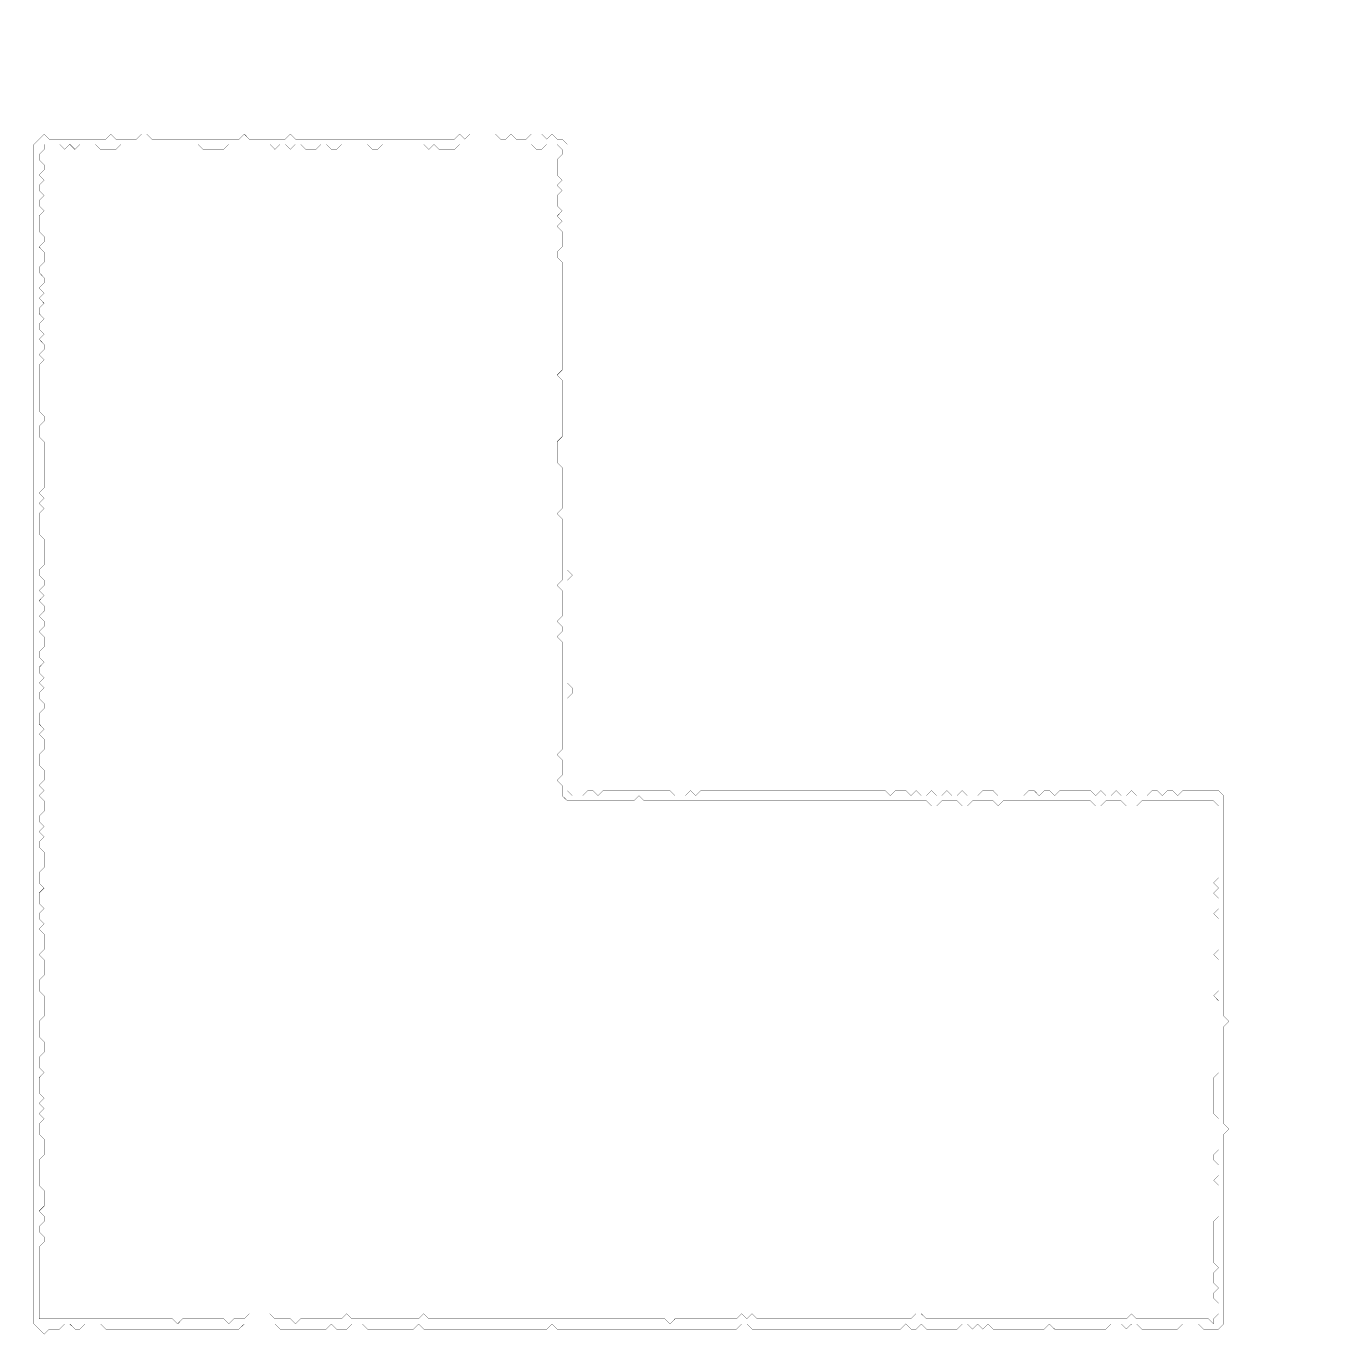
# Model space of a CAD drawing. Header units: metres. Extents: x 0 to 5284, y -5284 to 0.
# Drawn here: x 2642 to 5284, y -2642 to 0 of the extents above; entities that cross this region are included whole.
import ezdxf

# ---------------------------------------------------------------- set-up
doc = ezdxf.new("R2010")
doc.units = ezdxf.units.M
doc.layers.add('conductor', color=1, linetype='Continuous')
doc.layers.add('substrate', color=5, linetype='Continuous')

msp = doc.modelspace()

# ---------------------------------------------------------------- linework, layer by layer
at = {"layer": 'conductor', "const_width": 0.5}
msp.add_lwpolyline([(2678, -237.8), (2678, -248.2), (2667.7, -258.5), (2667.7, -268.8), (2678, -279.2), (2678, -289.5), (2667.7, -299.9), (2678, -310.2), (2667.7, -320.5), (2667.7, -330.9), (2678, -341.2), (2667.7, -351.6), (2667.7, -361.9), (2678, -372.2), (2667.7, -382.6), (2667.7, -392.9), (2667.7, -403.3), (2667.7, -413.6), (2678, -423.9), (2678, -434.3), (2667.7, -444.6), (2678, -455), (2678, -465.3), (2678, -475.6), (2667.7, -486), (2667.7, -496.3), (2678, -506.7), (2678, -517), (2667.7, -527.3), (2678, -537.7), (2667.7, -548), (2678, -558.4), (2667.7, -568.7), (2667.7, -579), (2678, -589.4), (2667.7, -599.7), (2667.7, -610.1), (2678, -620.4), (2667.7, -630.7), (2678, -641.1), (2678, -651.4), (2667.7, -661.8), (2678, -672.1), (2667.7, -682.4), (2667.7, -692.8), (2667.7, -703.1), (2667.7, -713.4), (2667.7, -723.8), (2667.7, -734.1), (2667.7, -744.5), (2667.7, -754.8), (2667.7, -765.1), (2667.7, -775.5), (2678, -785.8), (2678, -796.2), (2667.7, -806.5), (2667.7, -816.8), (2667.7, -827.2), (2678, -837.5), (2678, -847.9), (2678, -858.2), (2678, -868.5), (2678, -878.9), (2678, -889.2), (2678, -899.6), (2678, -909.9), (2678, -920.2), (2678, -930.6), (2667.7, -940.9), (2678, -951.3), (2667.7, -961.6), (2678, -971.9), (2667.7, -982.3), (2667.7, -992.6), (2667.7, -1003), (2667.7, -1013.3), (2667.7, -1023.6), (2678, -1034), (2678, -1044.3), (2678, -1054.7), (2678, -1065), (2678, -1075.3), (2678, -1085.7), (2667.7, -1096), (2667.7, -1106.4), (2678, -1116.7), (2678, -1127), (2667.7, -1137.4), (2678, -1147.7), (2667.7, -1158.1), (2678, -1168.4), (2678, -1178.7), (2667.7, -1189.1), (2678, -1199.4), (2678, -1209.8), (2667.7, -1220.1), (2678, -1230.4), (2678, -1240.8), (2678, -1251.1), (2667.7, -1261.5), (2667.7, -1271.8), (2678, -1282.1), (2667.7, -1292.5), (2667.7, -1302.8), (2678, -1313.2), (2667.7, -1323.5), (2678, -1333.8), (2667.7, -1344.2), (2667.7, -1354.5), (2678, -1364.9), (2678, -1375.2), (2667.7, -1385.5), (2667.7, -1395.9), (2667.7, -1406.2), (2678, -1416.6), (2667.7, -1426.9), (2678, -1437.2), (2678, -1447.6), (2678, -1457.9), (2667.7, -1468.3), (2667.7, -1478.6), (2667.7, -1488.9), (2678, -1499.3), (2678, -1509.6), (2678, -1520), (2667.7, -1530.3), (2678, -1540.6), (2667.7, -1551), (2678, -1561.3), (2678, -1571.7), (2678, -1582), (2667.7, -1592.3), (2667.7, -1602.7), (2678, -1613), (2667.7, -1623.4), (2678, -1633.7), (2667.7, -1644), (2667.7, -1654.4), (2678, -1664.7), (2678, -1675.1), (2678, -1685.4), (2678, -1695.7), (2667.7, -1706.1), (2667.7, -1716.4), (2667.7, -1726.8), (2678, -1737.1), (2667.7, -1747.4), (2667.7, -1757.8), (2667.7, -1768.1), (2678, -1778.5), (2667.7, -1788.8), (2667.7, -1799.1), (2678, -1809.5), (2667.7, -1819.8), (2678, -1830.2), (2678, -1840.5), (2678, -1850.8), (2678, -1861.2), (2667.7, -1871.5), (2678, -1881.9), (2678, -1892.2), (2678, -1902.5), (2678, -1912.9), (2667.7, -1923.2), (2667.7, -1933.6), (2667.7, -1943.9), (2678, -1954.2), (2678, -1964.6), (2678, -1974.9), (2678, -1985.2), (2678, -1995.6), (2667.7, -2005.9), (2667.7, -2016.3), (2667.7, -2026.6), (2667.7, -2036.9), (2678, -2047.3), (2678, -2057.6), (2678, -2068), (2667.7, -2078.3), (2667.7, -2088.6), (2667.7, -2099), (2678, -2109.3), (2667.7, -2119.7), (2667.7, -2130), (2667.7, -2140.3), (2667.7, -2150.7), (2678, -2161), (2667.7, -2171.4), (2678, -2181.7), (2667.7, -2192), (2678, -2202.4), (2667.7, -2212.7), (2667.7, -2223.1), (2667.7, -2233.4), (2678, -2243.7), (2678, -2254.1), (2678, -2264.4), (2678, -2274.8), (2667.7, -2285.1), (2667.7, -2295.4), (2667.7, -2305.8), (2667.7, -2316.1), (2667.7, -2326.5), (2667.7, -2336.8), (2678, -2347.1), (2678, -2357.5), (2678, -2367.8), (2678, -2378.2), (2667.7, -2388.5), (2678, -2398.8), (2678, -2409.2), (2667.7, -2419.5), (2667.7, -2429.9), (2678, -2440.2), (2678, -2450.5), (2667.7, -2460.9), (2667.7, -2471.2), (2667.7, -2481.6), (2667.7, -2491.9), (2667.7, -2502.2), (2667.7, -2512.6), (2667.7, -2522.9), (2667.7, -2533.3), (2667.7, -2543.6), (2667.7, -2553.9), (2667.7, -2564.3), (2667.7, -2574.6), (2667.7, -2585), (2667.7, -2595.3), (2667.7, -2605.6), (2678, -2605.6), (2688.4, -2605.6), (2698.7, -2605.6), (2709, -2605.6), (2719.4, -2605.6), (2729.7, -2605.6), (2740.1, -2605.6), (2750.4, -2605.6), (2760.7, -2605.6), (2771.1, -2605.6), (2781.4, -2605.6), (2791.8, -2605.6), (2802.1, -2605.6), (2812.4, -2605.6), (2822.8, -2605.6), (2833.1, -2605.6), (2843.5, -2605.6), (2853.8, -2605.6), (2864.1, -2605.6), (2874.5, -2605.6), (2884.8, -2605.6), (2895.2, -2605.6), (2905.5, -2605.6), (2915.8, -2605.6), (2926.2, -2605.6), (2936.5, -2605.6), (2946.9, -2616), (2957.2, -2605.6), (2967.5, -2605.6), (2977.9, -2605.6), (2988.2, -2605.6), (2998.6, -2605.6), (3008.9, -2605.6), (3019.2, -2605.6), (3029.6, -2605.6), (3039.9, -2605.6), (3050.3, -2616), (3060.6, -2605.6), (3070.9, -2605.6), (3081.3, -2605.6), (3091.6, -2595.3), (3102, -2595.3), (3112.3, -2595.3), (3122.6, -2595.3), (3133, -2595.3), (3143.3, -2605.6), (3153.7, -2605.6), (3164, -2605.6), (3174.3, -2605.6), (3184.7, -2616), (3195, -2605.6), (3205.4, -2605.6), (3215.7, -2605.6), (3226, -2605.6), (3236.4, -2605.6), (3246.7, -2605.6), (3257.1, -2605.6), (3267.4, -2605.6), (3277.7, -2605.6), (3288.1, -2595.3), (3298.4, -2605.6), (3308.8, -2605.6), (3319.1, -2605.6), (3329.4, -2605.6), (3339.8, -2605.6), (3350.1, -2605.6), (3360.4, -2605.6), (3370.8, -2605.6), (3381.1, -2605.6), (3391.5, -2605.6), (3401.8, -2605.6), (3412.1, -2605.6), (3422.5, -2605.6), (3432.8, -2605.6), (3443.2, -2595.3), (3453.5, -2605.6), (3463.8, -2605.6), (3474.2, -2605.6), (3484.5, -2605.6), (3494.9, -2605.6), (3505.2, -2605.6), (3515.5, -2605.6), (3525.9, -2605.6), (3536.2, -2605.6), (3546.6, -2605.6), (3556.9, -2605.6), (3567.2, -2605.6), (3577.6, -2605.6), (3587.9, -2605.6), (3598.3, -2605.6), (3608.6, -2605.6), (3618.9, -2605.6), (3629.3, -2605.6), (3639.6, -2605.6), (3650, -2605.6), (3660.3, -2605.6), (3670.6, -2605.6), (3681, -2605.6), (3691.3, -2605.6), (3701.7, -2605.6), (3712, -2605.6), (3722.3, -2605.6), (3732.7, -2605.6), (3743, -2605.6), (3753.4, -2605.6), (3763.7, -2605.6), (3774, -2605.6), (3784.4, -2605.6), (3794.7, -2605.6), (3805.1, -2605.6), (3815.4, -2605.6), (3825.7, -2605.6), (3836.1, -2605.6), (3846.4, -2605.6), (3856.8, -2605.6), (3867.1, -2605.6), (3877.4, -2605.6), (3887.8, -2605.6), (3898.1, -2605.6), (3908.5, -2605.6), (3918.8, -2605.6), (3929.1, -2605.6), (3939.5, -2616), (3949.8, -2605.6), (3960.2, -2605.6), (3970.5, -2605.6), (3980.8, -2605.6), (3991.2, -2605.6), (4001.5, -2605.6), (4011.9, -2605.6), (4022.2, -2605.6), (4032.5, -2605.6), (4042.9, -2605.6), (4053.2, -2605.6), (4063.6, -2605.6), (4073.9, -2605.6), (4084.2, -2595.3), (4094.6, -2605.6), (4104.9, -2595.3), (4115.3, -2605.6), (4125.6, -2605.6), (4135.9, -2605.6), (4146.3, -2605.6), (4156.6, -2605.6), (4167, -2605.6), (4177.3, -2605.6), (4187.6, -2605.6), (4198, -2605.6), (4208.3, -2605.6), (4218.7, -2605.6), (4229, -2605.6), (4239.3, -2605.6), (4249.7, -2605.6), (4260, -2605.6), (4270.4, -2605.6), (4280.7, -2605.6), (4291, -2605.6), (4301.4, -2605.6), (4311.7, -2605.6), (4322.1, -2605.6), (4332.4, -2605.6), (4342.7, -2605.6), (4353.1, -2605.6), (4363.4, -2605.6), (4373.8, -2605.6), (4384.1, -2605.6), (4394.4, -2605.6), (4404.8, -2605.6), (4415.1, -2605.6), (4425.5, -2605.6), (4435.8, -2595.3), (4446.1, -2595.3), (4456.5, -2605.6), (4466.8, -2605.6), (4477.2, -2605.6), (4487.5, -2605.6), (4497.8, -2605.6), (4508.2, -2605.6), (4518.5, -2605.6), (4528.9, -2605.6), (4539.2, -2605.6), (4549.5, -2605.6), (4559.9, -2605.6), (4570.2, -2605.6), (4580.6, -2605.6), (4590.9, -2605.6), (4601.2, -2605.6), (4611.6, -2605.6), (4621.9, -2605.6), (4632.2, -2605.6), (4642.6, -2605.6), (4652.9, -2605.6), (4663.3, -2605.6), (4673.6, -2605.6), (4683.9, -2605.6), (4694.3, -2605.6), (4704.6, -2605.6), (4715, -2605.6), (4725.3, -2605.6), (4735.6, -2605.6), (4746, -2605.6), (4756.3, -2605.6), (4766.7, -2605.6), (4777, -2605.6), (4787.3, -2605.6), (4797.7, -2605.6), (4808, -2605.6), (4818.4, -2605.6), (4828.7, -2605.6), (4839, -2605.6), (4849.4, -2605.6), (4859.7, -2605.6), (4870.1, -2595.3), (4880.4, -2605.6), (4890.7, -2605.6), (4901.1, -2605.6), (4911.4, -2605.6), (4921.8, -2605.6), (4932.1, -2605.6), (4942.4, -2605.6), (4952.8, -2605.6), (4963.1, -2605.6), (4973.5, -2605.6), (4983.8, -2605.6), (4994.1, -2605.6), (5004.5, -2605.6), (5014.8, -2605.6), (5025.2, -2605.6), (5035.5, -2616), (5035.5, -2605.6), (5045.8, -2595.3), (5045.8, -2585), (5045.8, -2574.6), (5035.5, -2564.3), (5035.5, -2553.9), (5045.8, -2543.6), (5035.5, -2533.3), (5035.5, -2522.9), (5035.5, -2512.6), (5045.8, -2502.2), (5035.5, -2491.9), (5035.5, -2481.6), (5035.5, -2471.2), (5035.5, -2460.9), (5035.5, -2450.5), (5035.5, -2440.2), (5035.5, -2429.9), (5035.5, -2419.5), (5035.5, -2409.2), (5045.8, -2398.8), (5045.8, -2388.5), (5045.8, -2378.2), (5045.8, -2367.8), (5045.8, -2357.5), (5045.8, -2347.1), (5045.8, -2336.8), (5035.5, -2326.5), (5045.8, -2316.1), (5045.8, -2305.8), (5045.8, -2295.4), (5035.5, -2285.1), (5035.5, -2274.8), (5045.8, -2264.4), (5045.8, -2254.1), (5045.8, -2243.7), (5045.8, -2233.4), (5045.8, -2223.1), (5045.8, -2212.7), (5045.8, -2202.4), (5035.5, -2192), (5035.5, -2181.7), (5035.5, -2171.4), (5035.5, -2161), (5035.5, -2150.7), (5035.5, -2140.3), (5035.5, -2130), (5035.5, -2119.7), (5045.8, -2109.3), (5045.8, -2099), (5045.8, -2088.6), (5045.8, -2078.3), (5045.8, -2068), (5045.8, -2057.6), (5045.8, -2047.3), (5045.8, -2036.9), (5045.8, -2026.6), (5045.8, -2016.3), (5045.8, -2005.9), (5045.8, -1995.6), (5045.8, -1985.2), (5045.8, -1974.9), (5045.8, -1964.6), (5035.5, -1954.2), (5045.8, -1943.9), (5045.8, -1933.6), (5045.8, -1923.2), (5045.8, -1912.9), (5045.8, -1902.5), (5045.8, -1892.2), (5045.8, -1881.9), (5035.5, -1871.5), (5045.8, -1861.2), (5045.8, -1850.8), (5045.8, -1840.5), (5045.8, -1830.2), (5045.8, -1819.8), (5045.8, -1809.5), (5045.8, -1799.1), (5035.5, -1788.8), (5045.8, -1778.5), (5045.8, -1768.1), (5045.8, -1757.8), (5035.5, -1747.4), (5045.8, -1737.1), (5035.5, -1726.8), (5045.8, -1716.4), (5045.8, -1706.1), (5045.8, -1695.7), (5045.8, -1685.4), (5045.8, -1675.1), (5045.8, -1664.7), (5045.8, -1654.4), (5045.8, -1644), (5045.8, -1633.7), (5045.8, -1623.4), (5045.8, -1613), (5045.8, -1602.7), (5045.8, -1592.3), (5045.8, -1582), (5045.8, -1571.7), (5035.5, -1561.3), (5025.2, -1561.3), (5014.8, -1561.3), (5004.5, -1561.3), (4994.1, -1561.3), (4983.8, -1561.3), (4973.5, -1561.3), (4963.1, -1561.3), (4952.8, -1561.3), (4942.4, -1561.3), (4932.1, -1561.3), (4921.8, -1561.3), (4911.4, -1561.3), (4901.1, -1561.3), (4890.7, -1561.3), (4880.4, -1571.7), (4870.1, -1571.7), (4859.7, -1571.7), (4849.4, -1561.3), (4839, -1561.3), (4828.7, -1561.3), (4818.4, -1561.3), (4808, -1571.7), (4797.7, -1571.7), (4787.3, -1561.3), (4777, -1561.3), (4766.7, -1561.3), (4756.3, -1561.3), (4746, -1561.3), (4735.6, -1561.3), (4725.3, -1561.3), (4715, -1561.3), (4704.6, -1561.3), (4694.3, -1561.3), (4683.9, -1561.3), (4673.6, -1561.3), (4663.3, -1561.3), (4652.9, -1561.3), (4642.6, -1561.3), (4632.2, -1561.3), (4621.9, -1561.3), (4611.6, -1561.3), (4601.2, -1571.7), (4590.9, -1561.3), (4580.6, -1561.3), (4570.2, -1561.3), (4559.9, -1561.3), (4549.5, -1561.3), (4539.2, -1571.7), (4528.9, -1571.7), (4518.5, -1561.3), (4508.2, -1561.3), (4497.8, -1561.3), (4487.5, -1561.3), (4477.2, -1571.7), (4466.8, -1571.7), (4456.5, -1561.3), (4446.1, -1561.3), (4435.8, -1561.3), (4425.5, -1561.3), (4415.1, -1561.3), (4404.8, -1561.3), (4394.4, -1561.3), (4384.1, -1561.3), (4373.8, -1561.3), (4363.4, -1561.3), (4353.1, -1561.3), (4342.7, -1561.3), (4332.4, -1561.3), (4322.1, -1561.3), (4311.7, -1561.3), (4301.4, -1561.3), (4291, -1561.3), (4280.7, -1561.3), (4270.4, -1561.3), (4260, -1561.3), (4249.7, -1561.3), (4239.3, -1561.3), (4229, -1561.3), (4218.7, -1561.3), (4208.3, -1561.3), (4198, -1561.3), (4187.6, -1561.3), (4177.3, -1561.3), (4167, -1561.3), (4156.6, -1561.3), (4146.3, -1561.3), (4135.9, -1561.3), (4125.6, -1561.3), (4115.3, -1561.3), (4104.9, -1561.3), (4094.6, -1561.3), (4084.2, -1561.3), (4073.9, -1561.3), (4063.6, -1561.3), (4053.2, -1561.3), (4042.9, -1561.3), (4032.5, -1561.3), (4022.2, -1561.3), (4011.9, -1561.3), (4001.5, -1561.3), (3991.2, -1561.3), (3980.8, -1561.3), (3970.5, -1561.3), (3960.2, -1561.3), (3949.8, -1561.3), (3939.5, -1561.3), (3929.1, -1561.3), (3918.8, -1561.3), (3908.5, -1561.3), (3898.1, -1561.3), (3887.8, -1561.3), (3877.4, -1551), (3867.1, -1561.3), (3856.8, -1561.3), (3846.4, -1561.3), (3836.1, -1561.3), (3825.7, -1561.3), (3815.4, -1561.3), (3805.1, -1561.3), (3794.7, -1561.3), (3784.4, -1561.3), (3774, -1561.3), (3763.7, -1561.3), (3753.4, -1561.3), (3743, -1561.3), (3732.7, -1561.3), (3722.3, -1551), (3722.3, -1540.6), (3722.3, -1530.3), (3712, -1520), (3722.3, -1509.6), (3722.3, -1499.3), (3722.3, -1488.9), (3722.3, -1478.6), (3712, -1468.3), (3722.3, -1457.9), (3722.3, -1447.6), (3722.3, -1437.2), (3722.3, -1426.9), (3722.3, -1416.6), (3722.3, -1406.2), (3722.3, -1395.9), (3722.3, -1385.5), (3722.3, -1375.2), (3722.3, -1364.9), (3722.3, -1354.5), (3722.3, -1344.2), (3722.3, -1333.8), (3722.3, -1323.5), (3722.3, -1313.2), (3722.3, -1302.8), (3722.3, -1292.5), (3722.3, -1282.1), (3722.3, -1271.8), (3722.3, -1261.5), (3722.3, -1251.1), (3722.3, -1240.8), (3712, -1230.4), (3722.3, -1220.1), (3722.3, -1209.8), (3712, -1199.4), (3722.3, -1189.1), (3722.3, -1178.7), (3722.3, -1168.4), (3722.3, -1158.1), (3722.3, -1147.7), (3722.3, -1137.4), (3712, -1127), (3722.3, -1116.7), (3722.3, -1106.4), (3722.3, -1096), (3722.3, -1085.7), (3722.3, -1075.3), (3722.3, -1065), (3722.3, -1054.7), (3722.3, -1044.3), (3722.3, -1034), (3722.3, -1023.6), (3722.3, -1013.3), (3722.3, -1003), (3722.3, -992.6), (3712, -982.3), (3722.3, -971.9), (3722.3, -961.6), (3722.3, -951.3), (3722.3, -940.9), (3722.3, -930.6), (3722.3, -920.2), (3722.3, -909.9), (3722.3, -899.6), (3722.3, -889.2), (3712, -878.9), (3712, -868.5), (3712, -858.2), (3712, -847.9), (3712, -837.5), (3722.3, -827.2), (3722.3, -816.8), (3722.3, -806.5), (3722.3, -796.2), (3722.3, -785.8), (3722.3, -775.5), (3722.3, -765.1), (3722.3, -754.8), (3722.3, -744.5), (3722.3, -734.1), (3722.3, -723.8), (3722.3, -713.4), (3712, -703.1), (3722.3, -692.8), (3722.3, -682.4), (3722.3, -672.1), (3722.3, -661.8), (3722.3, -651.4), (3722.3, -641.1), (3722.3, -630.7), (3722.3, -620.4), (3722.3, -610.1), (3722.3, -599.7), (3722.3, -589.4), (3722.3, -579), (3722.3, -568.7), (3722.3, -558.4), (3722.3, -548), (3722.3, -537.7), (3722.3, -527.3), (3722.3, -517), (3722.3, -506.7), (3722.3, -496.3), (3722.3, -486), (3722.3, -475.6), (3712, -465.3), (3712, -455), (3722.3, -444.6), (3722.3, -434.3), (3722.3, -423.9), (3722.3, -413.6), (3712, -403.3), (3722.3, -392.9), (3712, -382.6), (3722.3, -372.2), (3712, -361.9), (3712, -351.6), (3712, -341.2), (3722.3, -330.9), (3712, -320.5), (3722.3, -310.2), (3712, -299.9), (3712, -289.5), (3712, -279.2), (3712, -268.8), (3722.3, -258.5), (3722.3, -248.2), (3712, -237.8), (3701.7, -237.8), (3691.3, -237.8), (3681, -248.2), (3670.6, -248.2), (3660.3, -237.8), (3650, -237.8), (3639.6, -237.8), (3629.3, -237.8), (3618.9, -237.8), (3608.6, -237.8), (3598.3, -237.8), (3587.9, -237.8), (3577.6, -237.8), (3567.2, -237.8), (3556.9, -237.8), (3546.6, -237.8), (3536.2, -237.8), (3525.9, -237.8), (3515.5, -237.8), (3505.2, -248.2), (3494.9, -248.2), (3484.5, -248.2), (3474.2, -248.2), (3463.8, -237.8), (3453.5, -248.2), (3443.2, -237.8), (3432.8, -237.8), (3422.5, -237.8), (3412.1, -237.8), (3401.8, -237.8), (3391.5, -237.8), (3381.1, -237.8), (3370.8, -237.8), (3360.4, -237.8), (3350.1, -248.2), (3339.8, -248.2), (3329.4, -237.8), (3319.1, -237.8), (3308.8, -237.8), (3298.4, -237.8), (3288.1, -237.8), (3277.7, -237.8), (3267.4, -248.2), (3257.1, -248.2), (3246.7, -237.8), (3236.4, -237.8), (3226, -248.2), (3215.7, -248.2), (3205.4, -248.2), (3195, -237.8), (3184.7, -237.8), (3174.3, -248.2), (3164, -237.8), (3153.7, -237.8), (3143.3, -248.2), (3133, -237.8), (3122.6, -237.8), (3112.3, -237.8), (3102, -237.8), (3091.6, -237.8), (3081.3, -237.8), (3070.9, -237.8), (3060.6, -237.8), (3050.3, -237.8), (3039.9, -248.2), (3029.6, -248.2), (3019.2, -248.2), (3008.9, -248.2), (2998.6, -248.2), (2988.2, -237.8), (2977.9, -237.8), (2967.5, -237.8), (2957.2, -237.8), (2946.9, -237.8), (2936.5, -237.8), (2926.2, -237.8), (2915.8, -237.8), (2905.5, -237.8), (2895.2, -237.8), (2884.8, -237.8), (2874.5, -237.8), (2864.1, -237.8), (2853.8, -237.8), (2843.5, -237.8), (2833.1, -237.8), (2822.8, -248.2), (2812.4, -248.2), (2802.1, -248.2), (2791.8, -248.2), (2781.4, -237.8), (2771.1, -237.8), (2760.7, -237.8), (2750.4, -237.8), (2740.1, -248.2), (2729.7, -237.8), (2719.4, -248.2), (2709, -237.8), (2698.7, -237.8), (2688.4, -237.8)], close=True, dxfattribs=at)
at = {"layer": 'substrate', "const_width": 0.5}
msp.add_lwpolyline([(5283.7, -2647), (5283.7, -2636.7), (5283.7, -2626.3), (5283.7, -2616), (5283.7, -2605.6), (5283.7, -2595.3), (5283.7, -2585), (5283.7, -2574.6), (5283.7, -2564.3), (5283.7, -2553.9), (5283.7, -2543.6), (5283.7, -2533.3), (5283.7, -2522.9), (5283.7, -2512.6), (5283.7, -2502.2), (5283.7, -2491.9), (5283.7, -2481.6), (5283.7, -2471.2), (5283.7, -2460.9), (5283.7, -2450.5), (5283.7, -2440.2), (5283.7, -2429.9), (5283.7, -2419.5), (5283.7, -2409.2), (5283.7, -2398.8), (5283.7, -2388.5), (5283.7, -2378.2), (5283.7, -2367.8), (5283.7, -2357.5), (5283.7, -2347.1), (5283.7, -2336.8), (5283.7, -2326.5), (5283.7, -2316.1), (5283.7, -2305.8), (5283.7, -2295.4), (5283.7, -2285.1), (5283.7, -2274.8), (5283.7, -2264.4), (5283.7, -2254.1), (5283.7, -2243.7), (5283.7, -2233.4), (5283.7, -2223.1), (5283.7, -2212.7), (5283.7, -2202.4), (5283.7, -2192), (5283.7, -2181.7), (5283.7, -2171.4), (5283.7, -2161), (5283.7, -2150.7), (5283.7, -2140.3), (5283.7, -2130), (5283.7, -2119.7), (5283.7, -2109.3), (5283.7, -2099), (5283.7, -2088.6), (5283.7, -2078.3), (5283.7, -2068), (5283.7, -2057.6), (5283.7, -2047.3), (5283.7, -2036.9), (5283.7, -2026.6), (5283.7, -2016.3), (5283.7, -2005.9), (5283.7, -1995.6), (5283.7, -1985.2), (5283.7, -1974.9), (5283.7, -1964.6), (5283.7, -1954.2), (5283.7, -1943.9), (5283.7, -1933.6), (5283.7, -1923.2), (5283.7, -1912.9), (5283.7, -1902.5), (5283.7, -1892.2), (5283.7, -1881.9), (5283.7, -1871.5), (5283.7, -1861.2), (5283.7, -1850.8), (5283.7, -1840.5), (5283.7, -1830.2), (5283.7, -1819.8), (5283.7, -1809.5), (5283.7, -1799.1), (5283.7, -1788.8), (5283.7, -1778.5), (5283.7, -1768.1), (5283.7, -1757.8), (5283.7, -1747.4), (5283.7, -1737.1), (5283.7, -1726.8), (5283.7, -1716.4), (5283.7, -1706.1), (5283.7, -1695.7), (5283.7, -1685.4), (5283.7, -1675.1), (5283.7, -1664.7), (5283.7, -1654.4), (5283.7, -1644), (5283.7, -1633.7), (5283.7, -1623.4), (5283.7, -1613), (5283.7, -1602.7), (5283.7, -1592.3), (5283.7, -1582), (5283.7, -1571.7), (5283.7, -1561.3), (5283.7, -1551), (5283.7, -1540.6), (5283.7, -1530.3), (5283.7, -1520), (5283.7, -1509.6), (5283.7, -1499.3), (5283.7, -1488.9), (5283.7, -1478.6), (5283.7, -1468.3), (5283.7, -1457.9), (5283.7, -1447.6), (5283.7, -1437.2), (5283.7, -1426.9), (5283.7, -1416.6), (5283.7, -1406.2), (5283.7, -1395.9), (5283.7, -1385.5), (5283.7, -1375.2), (5283.7, -1364.9), (5283.7, -1354.5), (5283.7, -1344.2), (5283.7, -1333.8), (5283.7, -1323.5), (5283.7, -1313.2), (5283.7, -1302.8), (5283.7, -1292.5), (5283.7, -1282.1), (5283.7, -1271.8), (5283.7, -1261.5), (5283.7, -1251.1), (5283.7, -1240.8), (5283.7, -1230.4), (5283.7, -1220.1), (5283.7, -1209.8), (5283.7, -1199.4), (5283.7, -1189.1), (5283.7, -1178.7), (5283.7, -1168.4), (5283.7, -1158.1), (5283.7, -1147.7), (5283.7, -1137.4), (5283.7, -1127), (5283.7, -1116.7), (5283.7, -1106.4), (5283.7, -1096), (5283.7, -1085.7), (5283.7, -1075.3), (5283.7, -1065), (5283.7, -1054.7), (5283.7, -1044.3), (5283.7, -1034), (5283.7, -1023.6), (5283.7, -1013.3), (5283.7, -1003), (5283.7, -992.6), (5283.7, -982.3), (5283.7, -971.9), (5283.7, -961.6), (5283.7, -951.3), (5283.7, -940.9), (5283.7, -930.6), (5283.7, -920.2), (5283.7, -909.9), (5283.7, -899.6), (5283.7, -889.2), (5283.7, -878.9), (5283.7, -868.5), (5283.7, -858.2), (5283.7, -847.9), (5283.7, -837.5), (5283.7, -827.2), (5283.7, -816.8), (5283.7, -806.5), (5283.7, -796.2), (5283.7, -785.8), (5283.7, -775.5), (5283.7, -765.1), (5283.7, -754.8), (5283.7, -744.5), (5283.7, -734.1), (5283.7, -723.8), (5283.7, -713.4), (5283.7, -703.1), (5283.7, -692.8), (5283.7, -682.4), (5283.7, -672.1), (5283.7, -661.8), (5283.7, -651.4), (5283.7, -641.1), (5283.7, -630.7), (5283.7, -620.4), (5283.7, -610.1), (5283.7, -599.7), (5283.7, -589.4), (5283.7, -579), (5283.7, -568.7), (5283.7, -558.4), (5283.7, -548), (5283.7, -537.7), (5283.7, -527.3), (5283.7, -517), (5283.7, -506.7), (5283.7, -496.3), (5283.7, -486), (5283.7, -475.6), (5283.7, -465.3), (5283.7, -455), (5283.7, -444.6), (5283.7, -434.3), (5283.7, -423.9), (5283.7, -413.6), (5283.7, -403.3), (5283.7, -392.9), (5283.7, -382.6), (5283.7, -372.2), (5283.7, -361.9), (5283.7, -351.6), (5283.7, -341.2), (5283.7, -330.9), (5283.7, -320.5), (5283.7, -310.2), (5283.7, -299.9), (5283.7, -289.5), (5283.7, -279.2), (5283.7, -268.8), (5283.7, -258.5), (5283.7, -248.2), (5283.7, -237.8), (5283.7, -227.5), (5283.7, -217.1), (5283.7, -206.8), (5283.7, -196.5), (5283.7, -186.1), (5283.7, -175.8), (5283.7, -165.4), (5283.7, -155.1), (5283.7, -144.8), (5283.7, -134.4), (5283.7, -124.1), (5283.7, -113.7), (5283.7, -103.4), (5283.7, -93.1), (5283.7, -82.7), (5283.7, -72.4), (5283.7, -62), (5283.7, -51.7), (5283.7, -41.4), (5283.7, -31), (5283.7, -20.7), (5283.7, -10.3), (5283.7, 0), (5273.3, 0), (5263, 0), (5252.6, 0), (5242.3, 0), (5232, 0), (5221.6, 0), (5211.3, 0), (5200.9, 0), (5190.6, 0), (5180.3, 0), (5169.9, 0), (5159.6, 0), (5149.2, 0), (5138.9, 0), (5128.6, 0), (5118.2, 0), (5107.9, 0), (5097.5, 0), (5087.2, 0), (5076.9, 0), (5066.5, 0), (5056.2, 0), (5045.8, 0), (5035.5, 0), (5025.2, 0), (5014.8, 0), (5004.5, 0), (4994.1, 0), (4983.8, 0), (4973.5, 0), (4963.1, 0), (4952.8, 0), (4942.4, 0), (4932.1, 0), (4921.8, 0), (4911.4, 0), (4901.1, 0), (4890.7, 0), (4880.4, 0), (4870.1, 0), (4859.7, 0), (4849.4, 0), (4839, 0), (4828.7, 0), (4818.4, 0), (4808, 0), (4797.7, 0), (4787.3, 0), (4777, 0), (4766.7, 0), (4756.3, 0), (4746, 0), (4735.6, 0), (4725.3, 0), (4715, 0), (4704.6, 0), (4694.3, 0), (4683.9, 0), (4673.6, 0), (4663.3, 0), (4652.9, 0), (4642.6, 0), (4632.2, 0), (4621.9, 0), (4611.6, 0), (4601.2, 0), (4590.9, 0), (4580.6, 0), (4570.2, 0), (4559.9, 0), (4549.5, 0), (4539.2, 0), (4528.9, 0), (4518.5, 0), (4508.2, 0), (4497.8, 0), (4487.5, 0), (4477.2, 0), (4466.8, 0), (4456.5, 0), (4446.1, 0), (4435.8, 0), (4425.5, 0), (4415.1, 0), (4404.8, 0), (4394.4, 0), (4384.1, 0), (4373.8, 0), (4363.4, 0), (4353.1, 0), (4342.7, 0), (4332.4, 0), (4322.1, 0), (4311.7, 0), (4301.4, 0), (4291, 0), (4280.7, 0), (4270.4, 0), (4260, 0), (4249.7, 0), (4239.3, 0), (4229, 0), (4218.7, 0), (4208.3, 0), (4198, 0), (4187.6, 0), (4177.3, 0), (4167, 0), (4156.6, 0), (4146.3, 0), (4135.9, 0), (4125.6, 0), (4115.3, 0), (4104.9, 0), (4094.6, 0), (4084.2, 0), (4073.9, 0), (4063.6, 0), (4053.2, 0), (4042.9, 0), (4032.5, 0), (4022.2, 0), (4011.9, 0), (4001.5, 0), (3991.2, 0), (3980.8, 0), (3970.5, 0), (3960.2, 0), (3949.8, 0), (3939.5, 0), (3929.1, 0), (3918.8, 0), (3908.5, 0), (3898.1, 0), (3887.8, 0), (3877.4, 0), (3867.1, 0), (3856.8, 0), (3846.4, 0), (3836.1, 0), (3825.7, 0), (3815.4, 0), (3805.1, 0), (3794.7, 0), (3784.4, 0), (3774, 0), (3763.7, 0), (3753.4, 0), (3743, 0), (3732.7, 0), (3722.3, 0), (3712, 0), (3701.7, 0), (3691.3, 0), (3681, 0), (3670.6, 0), (3660.3, 0), (3650, 0), (3639.6, 0), (3629.3, 0), (3618.9, 0), (3608.6, 0), (3598.3, 0), (3587.9, 0), (3577.6, 0), (3567.2, 0), (3556.9, 0), (3546.6, 0), (3536.2, 0), (3525.9, 0), (3515.5, 0), (3505.2, 0), (3494.9, 0), (3484.5, 0), (3474.2, 0), (3463.8, 0), (3453.5, 0), (3443.2, 0), (3432.8, 0), (3422.5, 0), (3412.1, 0), (3401.8, 0), (3391.5, 0), (3381.1, 0), (3370.8, 0), (3360.4, 0), (3350.1, 0), (3339.8, 0), (3329.4, 0), (3319.1, 0), (3308.8, 0), (3298.4, 0), (3288.1, 0), (3277.7, 0), (3267.4, 0), (3257.1, 0), (3246.7, 0), (3236.4, 0), (3226, 0), (3215.7, 0), (3205.4, 0), (3195, 0), (3184.7, 0), (3174.3, 0), (3164, 0), (3153.7, 0), (3143.3, 0), (3133, 0), (3122.6, 0), (3112.3, 0), (3102, 0), (3091.6, 0), (3081.3, 0), (3070.9, 0), (3060.6, 0), (3050.3, 0), (3039.9, 0), (3029.6, 0), (3019.2, 0), (3008.9, 0), (2998.6, 0), (2988.2, 0), (2977.9, 0), (2967.5, 0), (2957.2, 0), (2946.9, 0), (2936.5, 0), (2926.2, 0), (2915.8, 0), (2905.5, 0), (2895.2, 0), (2884.8, 0), (2874.5, 0), (2864.1, 0), (2853.8, 0), (2843.5, 0), (2833.1, 0), (2822.8, 0), (2812.4, 0), (2802.1, 0), (2791.8, 0), (2781.4, 0), (2771.1, 0), (2760.7, 0), (2750.4, 0), (2740.1, 0), (2729.7, 0), (2719.4, 0), (2709, 0), (2698.7, 0), (2688.4, 0), (2678, 0), (2667.7, 0), (2657.3, 0), (2647, 0), (2636.7, 0)], dxfattribs=at)
msp.add_lwpolyline([(2667.7, -227.5), (2678, -217.1), (2688.4, -227.5), (2698.7, -227.5), (2709, -227.5), (2719.4, -227.5), (2729.7, -227.5), (2740.1, -227.5), (2750.4, -227.5), (2760.7, -227.5), (2771.1, -227.5), (2781.4, -227.5), (2791.8, -227.5), (2802.1, -227.5), (2812.4, -217.1), (2822.8, -227.5), (2833.1, -227.5), (2843.5, -227.5), (2853.8, -227.5), (2864.1, -227.5), (2874.5, -217.1), (2884.8, -217.1), (2895.2, -227.5), (2905.5, -227.5), (2915.8, -227.5), (2926.2, -227.5), (2936.5, -227.5), (2946.9, -227.5), (2957.2, -227.5), (2967.5, -227.5), (2977.9, -227.5), (2988.2, -227.5), (2998.6, -227.5), (3008.9, -227.5), (3019.2, -227.5), (3029.6, -227.5), (3039.9, -227.5), (3050.3, -227.5), (3060.6, -227.5), (3070.9, -227.5), (3081.3, -217.1), (3091.6, -227.5), (3102, -227.5), (3112.3, -227.5), (3122.6, -227.5), (3133, -227.5), (3143.3, -227.5), (3153.7, -227.5), (3164, -227.5), (3174.3, -217.1), (3184.7, -227.5), (3195, -227.5), (3205.4, -227.5), (3215.7, -227.5), (3226, -227.5), (3236.4, -227.5), (3246.7, -227.5), (3257.1, -227.5), (3267.4, -227.5), (3277.7, -227.5), (3288.1, -227.5), (3298.4, -227.5), (3308.8, -227.5), (3319.1, -227.5), (3329.4, -227.5), (3339.8, -227.5), (3350.1, -227.5), (3360.4, -227.5), (3370.8, -227.5), (3381.1, -227.5), (3391.5, -227.5), (3401.8, -227.5), (3412.1, -227.5), (3422.5, -227.5), (3432.8, -227.5), (3443.2, -227.5), (3453.5, -227.5), (3463.8, -227.5), (3474.2, -227.5), (3484.5, -227.5), (3494.9, -227.5), (3505.2, -227.5), (3515.5, -217.1), (3525.9, -227.5), (3536.2, -217.1), (3546.6, -217.1), (3556.9, -217.1), (3567.2, -217.1), (3577.6, -217.1), (3587.9, -217.1), (3598.3, -227.5), (3608.6, -227.5), (3618.9, -217.1), (3629.3, -227.5), (3639.6, -227.5), (3650, -227.5), (3660.3, -217.1), (3670.6, -217.1), (3681, -217.1), (3691.3, -227.5), (3701.7, -217.1), (3712, -227.5), (3722.3, -227.5), (3732.7, -237.8), (3732.7, -248.2), (3732.7, -258.5), (3732.7, -268.8), (3732.7, -279.2), (3732.7, -289.5), (3732.7, -299.9), (3732.7, -310.2), (3732.7, -320.5), (3732.7, -330.9), (3732.7, -341.2), (3732.7, -351.6), (3732.7, -361.9), (3732.7, -372.2), (3732.7, -382.6), (3732.7, -392.9), (3732.7, -403.3), (3732.7, -413.6), (3732.7, -423.9), (3732.7, -434.3), (3732.7, -444.6), (3732.7, -455), (3732.7, -465.3), (3732.7, -475.6), (3732.7, -486), (3732.7, -496.3), (3732.7, -506.7), (3732.7, -517), (3732.7, -527.3), (3732.7, -537.7), (3732.7, -548), (3732.7, -558.4), (3732.7, -568.7), (3732.7, -579), (3732.7, -589.4), (3732.7, -599.7), (3732.7, -610.1), (3732.7, -620.4), (3732.7, -630.7), (3732.7, -641.1), (3732.7, -651.4), (3732.7, -661.8), (3732.7, -672.1), (3732.7, -682.4), (3732.7, -692.8), (3732.7, -703.1), (3732.7, -713.4), (3732.7, -723.8), (3732.7, -734.1), (3732.7, -744.5), (3732.7, -754.8), (3732.7, -765.1), (3732.7, -775.5), (3732.7, -785.8), (3732.7, -796.2), (3732.7, -806.5), (3732.7, -816.8), (3732.7, -827.2), (3732.7, -837.5), (3732.7, -847.9), (3732.7, -858.2), (3732.7, -868.5), (3732.7, -878.9), (3732.7, -889.2), (3732.7, -899.6), (3732.7, -909.9), (3732.7, -920.2), (3732.7, -930.6), (3732.7, -940.9), (3732.7, -951.3), (3732.7, -961.6), (3732.7, -971.9), (3732.7, -982.3), (3732.7, -992.6), (3732.7, -1003), (3732.7, -1013.3), (3732.7, -1023.6), (3732.7, -1034), (3732.7, -1044.3), (3732.7, -1054.7), (3732.7, -1065), (3732.7, -1075.3), (3732.7, -1085.7), (3732.7, -1096), (3743, -1106.4), (3732.7, -1116.7), (3732.7, -1127), (3732.7, -1137.4), (3732.7, -1147.7), (3732.7, -1158.1), (3732.7, -1168.4), (3732.7, -1178.7), (3732.7, -1189.1), (3732.7, -1199.4), (3732.7, -1209.8), (3732.7, -1220.1), (3732.7, -1230.4), (3732.7, -1240.8), (3732.7, -1251.1), (3732.7, -1261.5), (3732.7, -1271.8), (3732.7, -1282.1), (3732.7, -1292.5), (3732.7, -1302.8), (3732.7, -1313.2), (3732.7, -1323.5), (3743, -1333.8), (3743, -1344.2), (3732.7, -1354.5), (3732.7, -1364.9), (3732.7, -1375.2), (3732.7, -1385.5), (3732.7, -1395.9), (3732.7, -1406.2), (3732.7, -1416.6), (3732.7, -1426.9), (3732.7, -1437.2), (3732.7, -1447.6), (3732.7, -1457.9), (3732.7, -1468.3), (3732.7, -1478.6), (3732.7, -1488.9), (3732.7, -1499.3), (3732.7, -1509.6), (3732.7, -1520), (3732.7, -1530.3), (3732.7, -1540.6), (3743, -1551), (3753.4, -1551), (3763.7, -1551), (3774, -1540.6), (3784.4, -1540.6), (3794.7, -1551), (3805.1, -1540.6), (3815.4, -1540.6), (3825.7, -1540.6), (3836.1, -1540.6), (3846.4, -1540.6), (3856.8, -1540.6), (3867.1, -1540.6), (3877.4, -1540.6), (3887.8, -1540.6), (3898.1, -1540.6), (3908.5, -1540.6), (3918.8, -1540.6), (3929.1, -1540.6), (3939.5, -1540.6), (3949.8, -1551), (3960.2, -1551), (3970.5, -1551), (3980.8, -1540.6), (3991.2, -1551), (4001.5, -1540.6), (4011.9, -1540.6), (4022.2, -1540.6), (4032.5, -1540.6), (4042.9, -1540.6), (4053.2, -1540.6), (4063.6, -1540.6), (4073.9, -1540.6), (4084.2, -1540.6), (4094.6, -1540.6), (4104.9, -1540.6), (4115.3, -1540.6), (4125.6, -1540.6), (4135.9, -1540.6), (4146.3, -1540.6), (4156.6, -1540.6), (4167, -1540.6), (4177.3, -1540.6), (4187.6, -1540.6), (4198, -1540.6), (4208.3, -1540.6), (4218.7, -1540.6), (4229, -1540.6), (4239.3, -1540.6), (4249.7, -1540.6), (4260, -1540.6), (4270.4, -1540.6), (4280.7, -1540.6), (4291, -1540.6), (4301.4, -1540.6), (4311.7, -1540.6), (4322.1, -1540.6), (4332.4, -1540.6), (4342.7, -1540.6), (4353.1, -1540.6), (4363.4, -1540.6), (4373.8, -1540.6), (4384.1, -1551), (4394.4, -1540.6), (4404.8, -1540.6), (4415.1, -1540.6), (4425.5, -1551), (4435.8, -1540.6), (4446.1, -1551), (4456.5, -1551), (4466.8, -1540.6), (4477.2, -1551), (4487.5, -1551), (4497.8, -1540.6), (4508.2, -1551), (4518.5, -1551), (4528.9, -1540.6), (4539.2, -1551), (4549.5, -1551), (4559.9, -1551), (4570.2, -1540.6), (4580.6, -1540.6), (4590.9, -1540.6), (4601.2, -1551), (4611.6, -1551), (4621.9, -1551), (4632.2, -1551), (4642.6, -1551), (4652.9, -1551), (4663.3, -1540.6), (4673.6, -1540.6), (4683.9, -1551), (4694.3, -1540.6), (4704.6, -1540.6), (4715, -1551), (4725.3, -1540.6), (4735.6, -1540.6), (4746, -1540.6), (4756.3, -1540.6), (4766.7, -1540.6), (4777, -1540.6), (4787.3, -1540.6), (4797.7, -1551), (4808, -1540.6), (4818.4, -1551), (4828.7, -1551), (4839, -1540.6), (4849.4, -1551), (4859.7, -1551), (4870.1, -1540.6), (4880.4, -1551), (4890.7, -1551), (4901.1, -1551), (4911.4, -1540.6), (4921.8, -1540.6), (4932.1, -1551), (4942.4, -1540.6), (4952.8, -1540.6), (4963.1, -1551), (4973.5, -1540.6), (4983.8, -1540.6), (4994.1, -1540.6), (5004.5, -1540.6), (5014.8, -1540.6), (5025.2, -1540.6), (5035.5, -1540.6), (5045.8, -1540.6), (5056.2, -1551), (5056.2, -1561.3), (5056.2, -1571.7), (5056.2, -1582), (5056.2, -1592.3), (5056.2, -1602.7), (5056.2, -1613), (5056.2, -1623.4), (5056.2, -1633.7), (5056.2, -1644), (5056.2, -1654.4), (5056.2, -1664.7), (5056.2, -1675.1), (5056.2, -1685.4), (5056.2, -1695.7), (5056.2, -1706.1), (5056.2, -1716.4), (5056.2, -1726.8), (5056.2, -1737.1), (5056.2, -1747.4), (5056.2, -1757.8), (5056.2, -1768.1), (5056.2, -1778.5), (5056.2, -1788.8), (5056.2, -1799.1), (5056.2, -1809.5), (5056.2, -1819.8), (5056.2, -1830.2), (5056.2, -1840.5), (5056.2, -1850.8), (5056.2, -1861.2), (5056.2, -1871.5), (5056.2, -1881.9), (5056.2, -1892.2), (5056.2, -1902.5), (5056.2, -1912.9), (5056.2, -1923.2), (5056.2, -1933.6), (5056.2, -1943.9), (5056.2, -1954.2), (5056.2, -1964.6), (5056.2, -1974.9), (5056.2, -1985.2), (5056.2, -1995.6), (5066.5, -2005.9), (5056.2, -2016.3), (5056.2, -2026.6), (5056.2, -2036.9), (5056.2, -2047.3), (5056.2, -2057.6), (5056.2, -2068), (5056.2, -2078.3), (5056.2, -2088.6), (5056.2, -2099), (5056.2, -2109.3), (5056.2, -2119.7), (5056.2, -2130), (5056.2, -2140.3), (5056.2, -2150.7), (5056.2, -2161), (5056.2, -2171.4), (5056.2, -2181.7), (5056.2, -2192), (5056.2, -2202.4), (5056.2, -2212.7), (5066.5, -2223.1), (5056.2, -2233.4), (5056.2, -2243.7), (5056.2, -2254.1), (5056.2, -2264.4), (5056.2, -2274.8), (5056.2, -2285.1), (5056.2, -2295.4), (5056.2, -2305.8), (5056.2, -2316.1), (5056.2, -2326.5), (5056.2, -2336.8), (5056.2, -2347.1), (5056.2, -2357.5), (5056.2, -2367.8), (5056.2, -2378.2), (5056.2, -2388.5), (5056.2, -2398.8), (5056.2, -2409.2), (5056.2, -2419.5), (5056.2, -2429.9), (5056.2, -2440.2), (5056.2, -2450.5), (5056.2, -2460.9), (5056.2, -2471.2), (5056.2, -2481.6), (5056.2, -2491.9), (5056.2, -2502.2), (5056.2, -2512.6), (5056.2, -2522.9), (5056.2, -2533.3), (5056.2, -2543.6), (5056.2, -2553.9), (5056.2, -2564.3), (5056.2, -2574.6), (5056.2, -2585), (5056.2, -2595.3), (5056.2, -2605.6), (5056.2, -2616), (5045.8, -2626.3), (5035.5, -2626.3), (5025.2, -2626.3), (5014.8, -2626.3), (5004.5, -2616), (4994.1, -2616), (4983.8, -2616), (4973.5, -2616), (4963.1, -2626.3), (4952.8, -2626.3), (4942.4, -2626.3), (4932.1, -2626.3), (4921.8, -2626.3), (4911.4, -2626.3), (4901.1, -2626.3), (4890.7, -2626.3), (4880.4, -2616), (4870.1, -2616), (4859.7, -2626.3), (4849.4, -2616), (4839, -2616), (4828.7, -2616), (4818.4, -2626.3), (4808, -2626.3), (4797.7, -2626.3), (4787.3, -2626.3), (4777, -2626.3), (4766.7, -2626.3), (4756.3, -2626.3), (4746, -2626.3), (4735.6, -2626.3), (4725.3, -2626.3), (4715, -2626.3), (4704.6, -2616), (4694.3, -2626.3), (4683.9, -2626.3), (4673.6, -2626.3), (4663.3, -2626.3), (4652.9, -2626.3), (4642.6, -2626.3), (4632.2, -2626.3), (4621.9, -2626.3), (4611.6, -2626.3), (4601.2, -2626.3), (4590.9, -2626.3), (4580.6, -2616), (4570.2, -2626.3), (4559.9, -2616), (4549.5, -2626.3), (4539.2, -2616), (4528.9, -2616), (4518.5, -2626.3), (4508.2, -2626.3), (4497.8, -2626.3), (4487.5, -2626.3), (4477.2, -2626.3), (4466.8, -2626.3), (4456.5, -2626.3), (4446.1, -2616), (4435.8, -2626.3), (4425.5, -2626.3), (4415.1, -2616), (4404.8, -2626.3), (4394.4, -2626.3), (4384.1, -2626.3), (4373.8, -2626.3), (4363.4, -2626.3), (4353.1, -2626.3), (4342.7, -2626.3), (4332.4, -2626.3), (4322.1, -2626.3), (4311.7, -2626.3), (4301.4, -2626.3), (4291, -2626.3), (4280.7, -2626.3), (4270.4, -2626.3), (4260, -2626.3), (4249.7, -2626.3), (4239.3, -2626.3), (4229, -2626.3), (4218.7, -2626.3), (4208.3, -2626.3), (4198, -2626.3), (4187.6, -2626.3), (4177.3, -2626.3), (4167, -2626.3), (4156.6, -2626.3), (4146.3, -2626.3), (4135.9, -2626.3), (4125.6, -2626.3), (4115.3, -2626.3), (4104.9, -2626.3), (4094.6, -2616), (4084.2, -2616), (4073.9, -2626.3), (4063.6, -2626.3), (4053.2, -2626.3), (4042.9, -2626.3), (4032.5, -2626.3), (4022.2, -2626.3), (4011.9, -2626.3), (4001.5, -2626.3), (3991.2, -2626.3), (3980.8, -2626.3), (3970.5, -2626.3), (3960.2, -2626.3), (3949.8, -2626.3), (3939.5, -2626.3), (3929.1, -2626.3), (3918.8, -2626.3), (3908.5, -2626.3), (3898.1, -2626.3), (3887.8, -2626.3), (3877.4, -2626.3), (3867.1, -2626.3), (3856.8, -2626.3), (3846.4, -2626.3), (3836.1, -2626.3), (3825.7, -2626.3), (3815.4, -2626.3), (3805.1, -2626.3), (3794.7, -2626.3), (3784.4, -2626.3), (3774, -2626.3), (3763.7, -2626.3), (3753.4, -2626.3), (3743, -2626.3), (3732.7, -2626.3), (3722.3, -2626.3), (3712, -2626.3), (3701.7, -2616), (3691.3, -2626.3), (3681, -2626.3), (3670.6, -2626.3), (3660.3, -2626.3), (3650, -2626.3), (3639.6, -2626.3), (3629.3, -2626.3), (3618.9, -2626.3), (3608.6, -2626.3), (3598.3, -2626.3), (3587.9, -2626.3), (3577.6, -2626.3), (3567.2, -2626.3), (3556.9, -2626.3), (3546.6, -2626.3), (3536.2, -2626.3), (3525.9, -2626.3), (3515.5, -2626.3), (3505.2, -2626.3), (3494.9, -2626.3), (3484.5, -2626.3), (3474.2, -2626.3), (3463.8, -2626.3), (3453.5, -2626.3), (3443.2, -2626.3), (3432.8, -2616), (3422.5, -2626.3), (3412.1, -2626.3), (3401.8, -2626.3), (3391.5, -2626.3), (3381.1, -2626.3), (3370.8, -2626.3), (3360.4, -2626.3), (3350.1, -2626.3), (3339.8, -2626.3), (3329.4, -2626.3), (3319.1, -2616), (3308.8, -2616), (3298.4, -2616), (3288.1, -2626.3), (3277.7, -2626.3), (3267.4, -2626.3), (3257.1, -2616), (3246.7, -2626.3), (3236.4, -2626.3), (3226, -2626.3), (3215.7, -2626.3), (3205.4, -2626.3), (3195, -2626.3), (3184.7, -2626.3), (3174.3, -2626.3), (3164, -2626.3), (3153.7, -2626.3), (3143.3, -2616), (3133, -2616), (3122.6, -2616), (3112.3, -2616), (3102, -2616), (3091.6, -2616), (3081.3, -2616), (3070.9, -2626.3), (3060.6, -2626.3), (3050.3, -2626.3), (3039.9, -2626.3), (3029.6, -2626.3), (3019.2, -2626.3), (3008.9, -2626.3), (2998.6, -2626.3), (2988.2, -2626.3), (2977.9, -2626.3), (2967.5, -2626.3), (2957.2, -2626.3), (2946.9, -2626.3), (2936.5, -2626.3), (2926.2, -2626.3), (2915.8, -2626.3), (2905.5, -2626.3), (2895.2, -2626.3), (2884.8, -2626.3), (2874.5, -2626.3), (2864.1, -2626.3), (2853.8, -2626.3), (2843.5, -2626.3), (2833.1, -2626.3), (2822.8, -2626.3), (2812.4, -2626.3), (2802.1, -2626.3), (2791.8, -2616), (2781.4, -2616), (2771.1, -2616), (2760.7, -2616), (2750.4, -2626.3), (2740.1, -2626.3), (2729.7, -2616), (2719.4, -2616), (2709, -2626.3), (2698.7, -2626.3), (2688.4, -2626.3), (2678, -2636.7), (2667.7, -2626.3), (2657.3, -2616), (2657.3, -2605.6), (2657.3, -2595.3), (2657.3, -2585), (2657.3, -2574.6), (2657.3, -2564.3), (2657.3, -2553.9), (2657.3, -2543.6), (2657.3, -2533.3), (2657.3, -2522.9), (2657.3, -2512.6), (2657.3, -2502.2), (2657.3, -2491.9), (2657.3, -2481.6), (2657.3, -2471.2), (2657.3, -2460.9), (2657.3, -2450.5), (2657.3, -2440.2), (2657.3, -2429.9), (2657.3, -2419.5), (2657.3, -2409.2), (2657.3, -2398.8), (2657.3, -2388.5), (2657.3, -2378.2), (2657.3, -2367.8), (2657.3, -2357.5), (2657.3, -2347.1), (2657.3, -2336.8), (2657.3, -2326.5), (2657.3, -2316.1), (2657.3, -2305.8), (2657.3, -2295.4), (2657.3, -2285.1), (2657.3, -2274.8), (2657.3, -2264.4), (2657.3, -2254.1), (2657.3, -2243.7), (2657.3, -2233.4), (2657.3, -2223.1), (2657.3, -2212.7), (2657.3, -2202.4), (2657.3, -2192), (2657.3, -2181.7), (2657.3, -2171.4), (2657.3, -2161), (2657.3, -2150.7), (2657.3, -2140.3), (2657.3, -2130), (2657.3, -2119.7), (2657.3, -2109.3), (2657.3, -2099), (2657.3, -2088.6), (2657.3, -2078.3), (2657.3, -2068), (2657.3, -2057.6), (2657.3, -2047.3), (2657.3, -2036.9), (2657.3, -2026.6), (2657.3, -2016.3), (2657.3, -2005.9), (2657.3, -1995.6), (2657.3, -1985.2), (2657.3, -1974.9), (2657.3, -1964.6), (2657.3, -1954.2), (2657.3, -1943.9), (2657.3, -1933.6), (2657.3, -1923.2), (2657.3, -1912.9), (2657.3, -1902.5), (2657.3, -1892.2), (2657.3, -1881.9), (2657.3, -1871.5), (2657.3, -1861.2), (2657.3, -1850.8), (2657.3, -1840.5), (2657.3, -1830.2), (2657.3, -1819.8), (2657.3, -1809.5), (2657.3, -1799.1), (2657.3, -1788.8), (2657.3, -1778.5), (2657.3, -1768.1), (2657.3, -1757.8), (2657.3, -1747.4), (2657.3, -1737.1), (2657.3, -1726.8), (2657.3, -1716.4), (2657.3, -1706.1), (2657.3, -1695.7), (2657.3, -1685.4), (2657.3, -1675.1), (2657.3, -1664.7), (2657.3, -1654.4), (2657.3, -1644), (2657.3, -1633.7), (2657.3, -1623.4), (2657.3, -1613), (2657.3, -1602.7), (2657.3, -1592.3), (2657.3, -1582), (2657.3, -1571.7), (2657.3, -1561.3), (2657.3, -1551), (2657.3, -1540.6), (2657.3, -1530.3), (2657.3, -1520), (2657.3, -1509.6), (2657.3, -1499.3), (2657.3, -1488.9), (2657.3, -1478.6), (2657.3, -1468.3), (2657.3, -1457.9), (2657.3, -1447.6), (2657.3, -1437.2), (2657.3, -1426.9), (2657.3, -1416.6), (2657.3, -1406.2), (2657.3, -1395.9), (2657.3, -1385.5), (2657.3, -1375.2), (2657.3, -1364.9), (2657.3, -1354.5), (2657.3, -1344.2), (2657.3, -1333.8), (2657.3, -1323.5), (2657.3, -1313.2), (2657.3, -1302.8), (2657.3, -1292.5), (2657.3, -1282.1), (2657.3, -1271.8), (2657.3, -1261.5), (2657.3, -1251.1), (2657.3, -1240.8), (2657.3, -1230.4), (2657.3, -1220.1), (2657.3, -1209.8), (2657.3, -1199.4), (2657.3, -1189.1), (2657.3, -1178.7), (2657.3, -1168.4), (2657.3, -1158.1), (2657.3, -1147.7), (2657.3, -1137.4), (2657.3, -1127), (2657.3, -1116.7), (2657.3, -1106.4), (2657.3, -1096), (2657.3, -1085.7), (2657.3, -1075.3), (2657.3, -1065), (2657.3, -1054.7), (2657.3, -1044.3), (2657.3, -1034), (2657.3, -1023.6), (2657.3, -1013.3), (2657.3, -1003), (2657.3, -992.6), (2657.3, -982.3), (2657.3, -971.9), (2657.3, -961.6), (2657.3, -951.3), (2657.3, -940.9), (2657.3, -930.6), (2657.3, -920.2), (2657.3, -909.9), (2657.3, -899.6), (2657.3, -889.2), (2657.3, -878.9), (2657.3, -868.5), (2657.3, -858.2), (2657.3, -847.9), (2657.3, -837.5), (2657.3, -827.2), (2657.3, -816.8), (2657.3, -806.5), (2657.3, -796.2), (2657.3, -785.8), (2657.3, -775.5), (2657.3, -765.1), (2657.3, -754.8), (2657.3, -744.5), (2657.3, -734.1), (2657.3, -723.8), (2657.3, -713.4), (2657.3, -703.1), (2657.3, -692.8), (2657.3, -682.4), (2657.3, -672.1), (2657.3, -661.8), (2657.3, -651.4), (2657.3, -641.1), (2657.3, -630.7), (2657.3, -620.4), (2657.3, -610.1), (2657.3, -599.7), (2657.3, -589.4), (2657.3, -579), (2657.3, -568.7), (2657.3, -558.4), (2657.3, -548), (2657.3, -537.7), (2657.3, -527.3), (2657.3, -517), (2657.3, -506.7), (2657.3, -496.3), (2657.3, -486), (2657.3, -475.6), (2657.3, -465.3), (2657.3, -455), (2657.3, -444.6), (2657.3, -434.3), (2657.3, -423.9), (2657.3, -413.6), (2657.3, -403.3), (2657.3, -392.9), (2657.3, -382.6), (2657.3, -372.2), (2657.3, -361.9), (2657.3, -351.6), (2657.3, -341.2), (2657.3, -330.9), (2657.3, -320.5), (2657.3, -310.2), (2657.3, -299.9), (2657.3, -289.5), (2657.3, -279.2), (2657.3, -268.8), (2657.3, -258.5), (2657.3, -248.2), (2657.3, -237.8)], close=True, dxfattribs=at)

doc.saveas('drawing.dxf')
